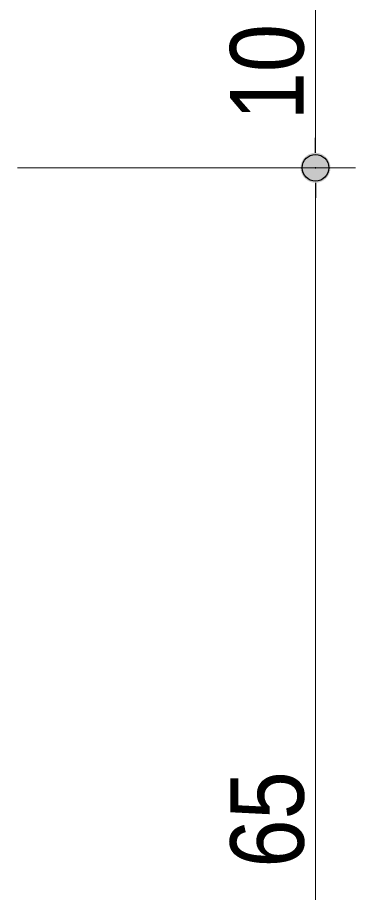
# Model space of a CAD drawing. Units: millimetres, scale not verified. Extents: x -4547 to 4547, y -2284 to 2284.
# Drawn here: x 929 to 1055.7, y 80.6 to 408.5 of the extents above; entities that cross this region are included whole.
import ezdxf
from ezdxf.enums import TextEntityAlignment as Align

# ---------------------------------------------------------------- set-up
doc = ezdxf.new("R2010")
doc.units = ezdxf.units.MM
doc.header["$LTSCALE"] = 20
doc.header["$PDMODE"] = 32
doc.header["$PDSIZE"] = 10
doc.layers.add('0-3_0', color=7, linetype='Continuous', lineweight=25)
doc.layers.add('0-5_2寸法-1', color=7, linetype='Continuous', lineweight=15)
doc.layers.add('0-4_Defpoints', color=7, linetype='Continuous')
doc.styles.add('ＭＳ Ｐゴシック', font='')
doc.styles.get('ＭＳ Ｐゴシック').set_extended_font_data('MS PGothic')

# ---------------------------------------------------------------- blocks, each defined once
blk = doc.blocks.new('_Dot')
at = {"layer": '0-3_0'}
blk.add_line((-10, 0), (-20, 0), dxfattribs=at)
for points in [[(0, 0), (-8.76, 4.82), (-8.09, 5.88)], [(0, 0), (-8.09, 5.88), (-7.29, 6.85)], [(0, 0), (-7.29, 6.85), (-6.37, 7.71)], [(0, 0), (-6.37, 7.71), (-5.36, 8.44)], [(0, 0), (-5.36, 8.44), (-4.26, 9.05)], [(0, 0), (-4.26, 9.05), (-3.09, 9.51)], [(0, 0), (-3.09, 9.51), (-1.87, 9.82)], [(0, 0), (-1.87, 9.82), (-0.63, 9.98)], [(0, 0), (-0.63, 9.98), (0.63, 9.98)], [(0, 0), (0.63, 9.98), (1.87, 9.82)], [(0, 0), (1.87, 9.82), (3.09, 9.51)], [(0, 0), (3.09, 9.51), (4.26, 9.05)], [(0, 0), (4.26, 9.05), (5.36, 8.44)], [(0, 0), (5.36, 8.44), (6.37, 7.71)], [(0, 0), (6.37, 7.71), (7.29, 6.85)], [(0, 0), (7.29, 6.85), (8.09, 5.88)], [(0, 0), (8.09, 5.88), (8.76, 4.82)], [(0, 0), (-10, 0), (-9.92, 1.25)], [(0, 0), (-9.92, -1.25), (-10, 0)], [(0, 0), (-9.92, 1.25), (-9.69, 2.49)], [(0, 0), (-9.69, -2.49), (-9.92, -1.25)], [(0, 0), (-9.69, 2.49), (-9.3, 3.68)], [(0, 0), (-9.3, -3.68), (-9.69, -2.49)], [(0, 0), (-9.3, 3.68), (-8.76, 4.82)], [(0, 0), (-8.76, -4.82), (-9.3, -3.68)], [(0, 0), (-8.09, -5.88), (-8.76, -4.82)], [(0, 0), (-7.29, -6.85), (-8.09, -5.88)], [(0, 0), (-6.37, -7.71), (-7.29, -6.85)], [(0, 0), (-5.36, -8.44), (-6.37, -7.71)], [(0, 0), (-4.26, -9.05), (-5.36, -8.44)], [(0, 0), (-3.09, -9.51), (-4.26, -9.05)], [(0, 0), (-1.87, -9.82), (-3.09, -9.51)], [(0, 0), (-0.63, -9.98), (-1.87, -9.82)], [(0, 0), (0.63, -9.98), (-0.63, -9.98)], [(0, 0), (8.76, 4.82), (9.3, 3.68)], [(0, 0), (9.3, 3.68), (9.69, 2.49)], [(0, 0), (9.69, 2.49), (9.92, 1.25)], [(0, 0), (9.92, 1.25), (10, 0)], [(0, 0), (1.87, -9.82), (0.63, -9.98)], [(0, 0), (3.09, -9.51), (1.87, -9.82)], [(0, 0), (4.26, -9.05), (3.09, -9.51)], [(0, 0), (5.36, -8.44), (4.26, -9.05)], [(0, 0), (6.37, -7.71), (5.36, -8.44)], [(0, 0), (7.29, -6.85), (6.37, -7.71)], [(0, 0), (8.09, -5.88), (7.29, -6.85)], [(0, 0), (8.76, -4.82), (8.09, -5.88)], [(0, 0), (9.3, -3.68), (8.76, -4.82)], [(0, 0), (9.69, -2.49), (9.3, -3.68)], [(0, 0), (9.92, -1.25), (9.69, -2.49)], [(0, 0), (10, 0), (9.92, -1.25)]]:
    blk.add_solid(points, dxfattribs=at)

msp = doc.modelspace()

# ---------------------------------------------------------------- linework, layer by layer
at = {"layer": '0-4_Defpoints'}
msp.add_point((1040.73, 352.2), dxfattribs=at)
at = {"layer": '0-5_2寸法-1'}
for p, q in [((1040.73, 415.95), (1040.73, 363.46)), ((929, 352.2), (1055.73, 352.2)), ((929, 352.2), (1055.73, 352.2)), ((1040.73, 340.95), (1040.73, -124.04))]:
    msp.add_line(p, q, dxfattribs=at)

# ---------------------------------------------------------------- block references
at = {"layer": '0-5_2寸法-1', "xscale": 0.5627563, "yscale": 0.5627563}
for rotation in [270, 90]:
    msp.add_blockref('_Dot', (1040.73, 352.2), dxfattribs=dict(at, rotation=rotation))

# ---------------------------------------------------------------- texts
at = {"layer": '0-5_2寸法-1', "style": 'ＭＳ Ｐゴシック', "width": 0.9}
for s, p in [('10', (1044.54, 369.96)), ('65', (1044.61, 89.93))]:
    msp.add_text(s, height=27.57, rotation=90, dxfattribs=at).set_placement(p, align=Align.BOTTOM_LEFT)

doc.saveas('drawing.dxf')
